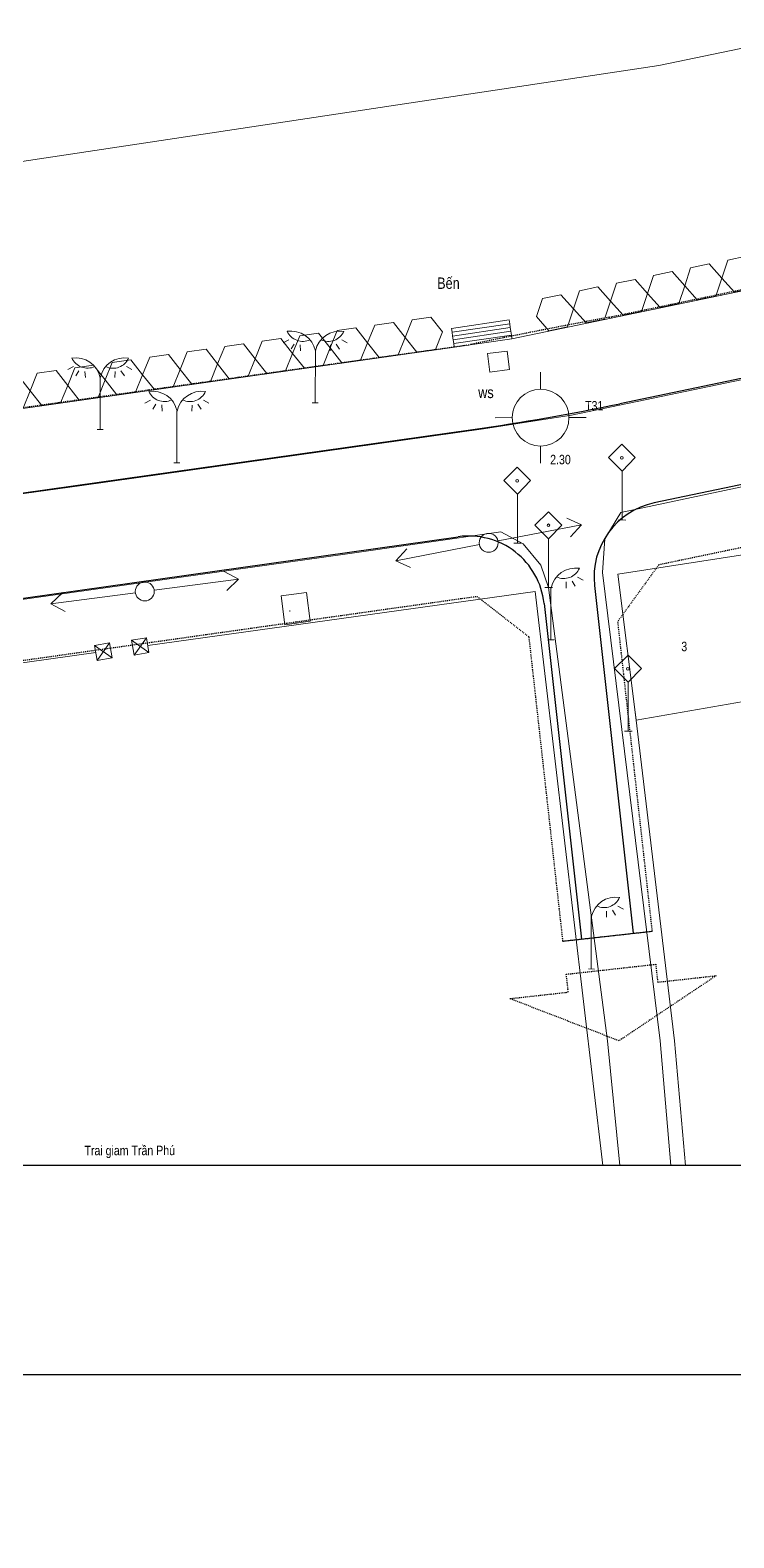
# Model space of a CAD drawing. Header units: millimetres. Extents: x 583747 to 595948, y 2304962 to 2309584.
# Drawn here: x 595710.7 to 595785, y 2306973.8 to 2307133 of the extents above; entities that cross this region are included whole.
import ezdxf
from ezdxf.xclip import XClip

# ---------------------------------------------------------------- set-up
doc = ezdxf.new("R2010")
doc.units = ezdxf.units.MM
doc.linetypes.add('DASHDOT', pattern=[1, 0.5, -0.25, 0, -0.25])
for name, color, linetype, lineweight in [('00_nen', 8, 'Continuous', 5), ('KT-DV', 7, 'Continuous', 0), ('Nen dc cb Hong bang', 253, 'Continuous', 60)]:
    doc.layers.add(name, color=color, linetype=linetype, lineweight=lineweight)
doc.layers.add('A-PLOT LINE', color=6, linetype='DASHDOT')
doc.layers.add('AFP-KERB-LINE', color=2, linetype='Continuous')
doc.styles.add('ghicu', font='Vnarial.ttf', dxfattribs={"width": 0.8, "height": 1})

# ---------------------------------------------------------------- blocks, each defined once
blk = doc.blocks.new('road')
at = {"layer": 'AFP-KERB-LINE'}
for p, q in [((3546561, 1031598), (3686467, 1106088)), ((3544981, 1018295), (3688895, 1094919)), ((3699823, 1091408), (3715656, 1059444))]:
    blk.add_line(p, q, dxfattribs=at)
at = {"layer": 'AFP-KERB-LINE', "elevation": 0}
for points in [[(3883185, 1317232), (4198256, 1511703, -0.4150885), (4209278, 1509077), (4240466, 1458208, -0.4128027), (4237860, 1447226), (3700128, 1113959)], [(4101810, 1254478), (4063208, 1316638, 0.4139486), (4052197, 1319218), (3707132, 1105359, 0.3866723), (3704178, 1095008), (3720585, 1061885)]]:
    blk.add_lwpolyline(points, format="xyb", dxfattribs=at)
blk.add_lwpolyline([(3713864, 1058556), (3722376, 1062772)], dxfattribs=at)
at = {"layer": 'AFP-KERB-LINE'}
for centre, radius, start, end in [((3569881, 1324223), 247336, 298.12199, 301.77528), ((3692655, 1087857), 8000, 26.34954, 118.03217)]:
    blk.add_arc(centre, radius, start, end, dxfattribs=at)
blk = doc.blocks.new('PLOT')
at = {"layer": 'A-PLOT LINE', "color": 251}
for p, q in [((3547150, 1042090), (3683095, 1114403)), ((3547150, 1042090), (3683095, 1114403)), ((3542670, 1009700), (3692874, 1089673)), ((3699506, 1087543), (3692874, 1089673)), ((3699506, 1087543), (3713864, 1058556))]:
    blk.add_line(p, q, dxfattribs=at)
for points in [[(3695921, 1122143), (4222777, 1448705), (4223759, 1452843), (4212609, 1471029)], [(4099262, 1252896), (4062508, 1312079), (4055620, 1313692), (3709805, 1099368), (3707774, 1092254), (3722376, 1062772)], [(3713864, 1058556), (3722376, 1062772)]]:
    blk.add_lwpolyline(points, dxfattribs=at)
blk.add_lwpolyline([(3723054, 1050702), (3710702, 1050947), (3716267, 1053704), (3715422, 1055410), (3723934, 1059626), (3724779, 1057919), (3730345, 1060676)], close=True, dxfattribs=at)
blk.add_lwpolyline([(3723054, 1050702), (3710702, 1050947), (3716267, 1053704), (3715422, 1055410), (3723934, 1059626), (3724779, 1057919), (3730345, 1060676)], close=True, dxfattribs=at)
blk.add_arc((4096823, 443379), 788317, 120.566817, 121.656392, dxfattribs=at)
blk.add_arc((4096823, 443379), 788317, 120.566817, 121.656392, dxfattribs=at)
blk = doc.blocks.new('DV')
ref = blk.add_blockref('PLOT', (-3147123, 179596, 0), dxfattribs=dict(rotation=340.0000000045929))
XClip(ref).set_block_clipping_path([(3437700.5976729654, 868981.9081885163), (3912891.8375199828, 1041937.3750337446), (3715693.8178756535, 1583734.481302836), (3240502.5780286361, 1410779.0144576086)])
at = {"layer": 'AFP-KERB-LINE'}
ref = blk.add_blockref('road', (-3147123, 179596, 0), dxfattribs=dict(at, rotation=340.0000000045929))
XClip(ref).set_block_clipping_path([(3424978.7776903473, 904726.3076186823), (3853099.8617473282, 1060549.6388383387), (3670662.8681027722, 1561791.1594749615), (3242541.7840457913, 1405967.828255306)])
blk = doc.blocks.new('nen dc cb Hong bang')
at = {"layer": '00_nen', "color": 0, "linetype": 'ByBlock', "lineweight": -2}
for p, q in [((67.88, -47.4, -62.12), (67.26, -45.71, -62.12)), ((71.73, -49.19, -62.12), (73.42, -48.57, -62.12)), ((45.42, -50.6, -62.12), (45.6, -51.22, -62.12)), ((45.96, -50.32, -62.12), (46.48, -50.69, -62.12)), ((46.37, -49.7, -62.12), (47.01, -49.81, -62.12)), ((41.11, -51.62, -62.12), (40.66, -52.13, -62.12)), ((41.79, -51.84, -62.12), (41.66, -52.44, -62.12)), ((42.42, -51.7, -62.12), (42.67, -52.29, -62.12)), ((46.01, -56.9, -62.12), (44.14, -51.75, -62.12)), ((46.01, -56.9, -62.12), (44.14, -51.75, -62.12)), ((64.4, -51.87, -62.12), (66.09, -51.25, -62.12)), ((70.56, -54.72, -62.12), (69.94, -53.03, -62.12)), ((46.28, -56.81, -62.12), (45.71, -57.01, -62.12)), ((45.75, -57, -62.12), (46.31, -56.79, -62.12)), ((80.33, -57.56, -62.12), (81.08, -57.29, -62.12)), ((25.99, -60.15, -62.12), (26.62, -60.26, -62.12)), ((69.15, -64, -62.12), (76.87, -59.38, -62.12)), ((20.72, -62.07, -62.12), (20.27, -62.57, -62.12)), ((25.04, -61.05, -62.12), (25.22, -61.67, -62.12)), ((25.57, -60.77, -62.12), (26.09, -61.14, -62.12)), ((33.87, -61.59, -62.12), (34.05, -62.2, -62.12)), ((34.41, -61.31, -62.12), (34.92, -61.67, -62.12)), ((34.82, -60.69, -62.12), (35.46, -60.8, -62.12)), ((21.4, -62.29, -62.12), (21.28, -62.89, -62.12)), ((22.03, -62.15, -62.12), (22.29, -62.73, -62.12)), ((25.63, -67.35, -62.12), (23.75, -62.2, -62.12)), ((25.63, -67.35, -62.12), (23.75, -62.2, -62.12)), ((29.56, -62.6, -62.12), (29.1, -63.11, -62.12)), ((30.23, -62.83, -62.12), (30.11, -63.42, -62.12)), ((30.86, -62.68, -62.12), (31.12, -63.27, -62.12)), ((34.46, -67.89, -62.12), (32.59, -62.74, -62.12)), ((34.46, -67.89, -62.12), (32.59, -62.74, -62.12)), ((70.78, -63.64, -62.12), (71.53, -63.37, -62.12)), ((67.43, -65.03, -62.12), (59.71, -69.66, -62.12)), ((59.71, -69.66, -62.12), (67.43, -65.03, -62.12)), ((78.34, -64.7, -62.12), (79.01, -64.79, -62.12)), ((75.49, -66.93, -62.12), (76.24, -66.65, -62.12)), ((77.99, -71.9, -62.12), (76.11, -66.75, -62.12)), ((77.39, -65.6, -62.12), (77.61, -66.2, -62.12)), ((77.96, -65.3, -62.12), (78.44, -65.68, -62.12)), ((25.89, -67.25, -62.12), (25.33, -67.46, -62.12)), ((25.36, -67.45, -62.12), (25.93, -67.24, -62.12)), ((34.72, -67.79, -62.12), (34.16, -67.99, -62.12)), ((34.2, -67.98, -62.12), (34.76, -67.78, -62.12)), ((77.73, -71.99, -62.12), (78.29, -71.79, -62.12)), ((36.82, -81.34, -62.12), (44.8, -77.19, -62.12)), ((88.58, -78.28, -62.12), (89.33, -78, -62.12)), ((35.04, -82.26, -62.12), (27.06, -86.41, -62.12)), ((27.06, -86.41, -62.12), (35.04, -82.26, -62.12)), ((93.3, -96.79, -62.12), (93.52, -97.39, -62.12)), ((93.87, -96.49, -62.12), (94.35, -96.87, -62.12)), ((94.25, -95.89, -62.12), (94.92, -95.98, -62.12)), ((93.9, -103.09, -62.12), (92.02, -97.94, -62.12)), ((93.64, -103.18, -62.12), (94.21, -102.98, -62.12))]:
    blk.add_line(p, q, dxfattribs=at)
at = {"layer": '00_nen', "color": 0, "linetype": 'ByBlock', "lineweight": -2, "elevation": -62.12, "flags": 128}
for points in [[(-303.56, -119), (-291.68, -100.59), (-271.86, -56.45), (-217.07, -72.37), (-198.74, -81.18), (-153.34, -95.47), (-153.8, -98.11), (-123.78, -115.59), (67.9, -11), (285.69, 123.97), (298.27, 131.73), (412.37, 202.69), (600.48, 318.14), (602.65, 319.44), (616.22, 297.59), (632.72, 304.81), (632.72, 304.81), (683.84, 336.31)], [(431.05, 173.32), (431.05, 173.32), (395.38, 150.77), (362.27, 130.87), (313.71, 100.82), (281.46, 80.49), (255.19, 64.62), (209.16, 36.04), (182.56, 19.32), (152.33, 1.05), (71.9, -48.84), (63.65, -53.39), (25.83, -73.56), (-32.13, -104.33), (-74.07, -126.94)], [(63.21, -43.43), (239.7, 65.96), (272.77, 86.51)], [(126.59, -155.07), (122.81, -148.96), (121.28, -146.18), (103.32, -107.71), (80.65, -63.36), (79.68, -59.9), (80.3, -56.74), (112.82, -36.4), (142.98, -17.89), (180.5, 5.11), (181.28, 4.5), (182.43, 2.83), (184.08, 0.31)], [(-83.05, -120.04), (-77.02, -119.77), (-63.41, -112.35), (-14.79, -85.19), (57.8, -46.36)], [(80.71, -57.42), (78.93, -52.58), (77.08, -51.72), (77.95, -49.91), (79.75, -50.75), (78.93, -52.58)], [(71.15, -63.5), (69.38, -58.66), (67.53, -57.8), (68.4, -55.99), (70.2, -56.82), (69.38, -58.66)], [(75.86, -66.79), (74.09, -61.95), (72.24, -61.09), (73.11, -59.28), (74.9, -60.11), (74.09, -61.95)], [(75.15, -59.24), (76.87, -59.38), (76.18, -60.96)], [(69.1, -62.98), (54.24, -70.95), (-10.47, -105.42), (-66.65, -135.48), (-79.52, -142.14), (-80.57, -144.82), (-89.86, -149.96), (-90.71, -151.44), (-91.35, -153.98)], [(69.1, -62.98), (71.75, -63.38), (74.28, -64.83), (75.86, -66.79), (88.04, -90.27), (98.11, -109.61), (118.35, -151.79)], [(119.33, -157.76), (106.9, -131.56), (74.66, -67.66), (38.18, -87.05)], [(60.4, -68.08), (59.71, -69.66), (61.43, -69.8)], [(88.95, -78.14), (87.18, -73.3), (85.33, -72.44), (86.2, -70.63), (87.99, -71.46), (87.18, -73.3)], [(53.43, -78.76), (52.01, -76.05), (49.61, -77.31), (51.04, -80.02)], [(88.95, -76), (104.77, -107.18), (123.94, -148.27), (128.02, -154.54)], [(43.1, -76.94), (44.8, -77.19), (44.02, -78.72)], [(51.04, -80.02), (53.43, -78.76)], [(27.84, -84.88), (27.06, -86.41), (28.76, -86.65)], [(38.56, -87.71), (36.37, -87.12)], [(37.76, -86.33), (37.17, -88.51)], [(35.09, -89.56), (32.91, -88.97)], [(34.29, -88.17), (33.7, -90.36)], [(33.3, -89.64), (16.08, -98.79), (37.49, -149.32)], [(103.32, -107.71), (121.28, -146.18)]]:
    blk.add_lwpolyline(points, dxfattribs=at)
at = {"layer": '00_nen', "color": 0, "linetype": 'ByBlock', "lineweight": -2, "elevation": -62.12}
for points in [[(81.77, -27.81), (81.83, -29.81), (83.59, -30.75), (85.29, -29.7), (85.23, -27.7), (83.47, -26.76)], [(78.37, -29.92), (78.43, -31.91), (80.19, -32.86), (81.89, -31.81), (81.83, -29.81), (80.07, -28.86)], [(74.97, -32.02), (75.03, -34.02), (76.79, -34.97), (78.49, -33.91), (78.43, -31.91), (76.67, -30.97)], [(71.57, -34.13), (71.63, -36.13), (73.39, -37.07), (75.09, -36.02), (75.03, -34.02), (73.27, -33.08)], [(68.17, -36.24), (68.23, -38.24), (69.99, -39.18), (71.69, -38.13), (71.63, -36.13), (69.87, -35.18)], [(64.77, -38.34), (64.83, -40.34), (66.59, -41.29), (68.29, -40.24), (68.23, -38.24), (66.47, -37.29)], [(52.62, -45.16), (52.56, -47.16), (54.26, -48.22), (56.02, -47.27), (56.09, -45.27), (54.39, -44.22)], [(49.1, -47.05), (49.03, -49.05), (50.73, -50.1), (52.5, -49.16), (52.56, -47.16), (50.86, -46.11)], [(45.57, -48.94), (45.51, -50.93), (47.2, -51.99), (48.97, -51.05), (49.03, -49.05), (47.33, -47.99)], [(42.04, -50.82), (41.98, -52.82), (43.68, -53.88), (45.44, -52.93), (45.51, -50.93), (43.81, -49.88)], [(38.52, -52.71), (38.45, -54.71), (40.15, -55.76), (41.91, -54.82), (41.98, -52.82), (40.28, -51.77)], [(34.99, -54.6), (34.92, -56.59), (36.62, -57.65), (38.39, -56.71), (38.45, -54.71), (36.75, -53.65)], [(31.46, -56.48), (31.4, -58.48), (33.1, -59.54), (34.86, -58.59), (34.92, -56.59), (33.23, -55.54)], [(27.93, -58.37), (27.87, -60.37), (29.57, -61.42), (31.33, -60.48), (31.4, -58.48), (29.7, -57.43)], [(24.41, -60.26), (24.34, -62.25), (26.04, -63.31), (27.8, -62.37), (27.87, -60.37), (26.17, -59.31)], [(20.88, -62.14), (20.82, -64.14), (22.51, -65.2), (24.28, -64.25), (24.34, -62.25), (22.64, -61.2)], [(17.35, -64.03), (17.29, -66.03), (18.99, -67.08), (20.75, -66.14), (20.82, -64.14), (19.12, -63.08)], [(13.83, -65.91), (13.76, -67.91), (15.46, -68.97), (17.22, -68.03), (17.29, -66.03), (15.59, -64.97)]]:
    blk.add_lwpolyline(points, close=True, dxfattribs=at)
at = {"layer": '00_nen', "color": 0, "linetype": 'ByBlock', "lineweight": -2, "elevation": -62.12, "flags": 128}
for points in [[(62.45, -42.02), (57.04, -44.96), (56.85, -44.6), (62.26, -41.67)], [(62.64, -42.37), (57.23, -45.31), (57.04, -44.96), (62.45, -42.02)], [(62.83, -42.72), (57.42, -45.66), (57.23, -45.31), (62.64, -42.37)], [(63.02, -43.08), (57.61, -46.01), (57.42, -45.66), (62.83, -42.72)], [(63.21, -43.43), (57.8, -46.36), (57.61, -46.01), (63.02, -43.08)], [(62.21, -47.54), (61.31, -45.79), (63.18, -44.83), (64.08, -46.58)], [(89.35, -76.77), (82.23, -62.94), (94.53, -56.18), (102.18, -69.39)], [(38.56, -87.71), (37.76, -86.33), (36.37, -87.12), (37.17, -88.51)], [(35.09, -89.56), (34.29, -88.17), (32.91, -88.97), (33.7, -90.36)]]:
    blk.add_lwpolyline(points, close=True, dxfattribs=at)
at = {"layer": '00_nen', "color": 0, "linetype": 'ByBlock', "lineweight": -2}
for centre, radius in [((68.91, -50.22, -62.12), 3), ((78.42, -51.26, -62.12), 0.141), ((68.87, -57.34, -62.12), 0.141), ((73.58, -60.62, -62.12), 0.141), ((68.29, -64.52, -62.12), 1), ((86.67, -71.98, -62.12), 0.141), ((35.93, -81.8, -62.12), 1)]:
    blk.add_circle(centre, radius, dxfattribs=at)
for centre, radius, start, end in [((46.79, -51.39, -62.12), 2.66, 101.3823, 187.9588), ((44.46, -48.66, -62.12), 1.8, 264.6074, 356.2747), ((41.9, -53.17, -62.12), 2.66, 32.0412, 118.6177), ((41.93, -49.58, -62.12), 1.8, 223.7253, 315.3926), ((26.4, -61.84, -62.12), 2.66, 101.3823, 187.9588), ((24.08, -59.11, -62.12), 1.8, 264.6074, 356.2747), ((35.24, -62.37, -62.12), 2.66, 101.3823, 187.9588), ((32.91, -59.64, -62.12), 1.8, 264.6074, 356.2747), ((21.51, -63.62, -62.12), 2.66, 32.0412, 118.6177), ((21.54, -60.03, -62.12), 1.8, 223.7253, 315.3926), ((30.35, -64.15, -62.12), 2.66, 32.0412, 118.6177), ((30.37, -60.56, -62.12), 1.8, 223.7253, 315.3926), ((78.75, -66.37, -62.12), 2.66, 101.5161, 188.0926), ((76.42, -63.65, -62.12), 1.8, 264.7412, 356.4085), ((94.66, -97.56, -62.12), 2.66, 101.5161, 188.0926), ((92.33, -94.84, -62.12), 1.8, 264.7412, 356.4085)]:
    blk.add_arc(centre, radius, start, end, dxfattribs=at)
at = {"layer": '00_nen', "color": 0, "linetype": 'ByBlock', "lineweight": -2, "style": 'ghicu', "width": 0.8}
for s, height, rotation, p in [('BÕn', 1.2, 20, (53.98, -41.19, -62.12)), ('T31', 1, 20.1338, (73.07, -47.9, -62.12)), ('ws', 1.2, 20, (62.01, -50.54, -62.12)), (' 2.30', 1, 20.1338, (71.26, -54.61, -62.12)), ('3', 1, 20, (91.33, -68.3, -62.12)), ('.', 1, 20, (50.9, -78.62, -62.12)), ('Trai giam TrÇn Phó', 1, 20.1338, (50.36, -139.92, -62.12))]:
    blk.add_text(s, height=height, rotation=rotation, dxfattribs=at).set_placement(p)

msp = doc.modelspace()

# ---------------------------------------------------------------- linework, layer by layer
msp.add_lwpolyline([(595445.95, 2307514.12), (595894.57, 2307514.12), (595894.57, 2307013.1), (595445.95, 2307013.1)], close=True)

# ---------------------------------------------------------------- block references
at = {"layer": 'KT-DV', "xscale": 0.001, "yscale": 0.001, "zscale": 0.001}
msp.add_blockref('DV', (595062.09, 2307132.7), dxfattribs=at)
at = {"layer": 'Nen dc cb Hong bang', "color": 250, "lineweight": 5, "transparency": 33554559}
ref = msp.add_blockref('nen dc cb Hong bang', (595717.06, 2307162.89, 62.12), dxfattribs=dict(at, rotation=339.9497468043105))
XClip(ref).set_block_clipping_path([(-203.3197306411, -233.6640955163), (218.1103911197, -79.8573456709), (46.3376134067, 390.7996488991), (-375.0925083541, 236.9928990537)])

doc.saveas('drawing.dxf')
